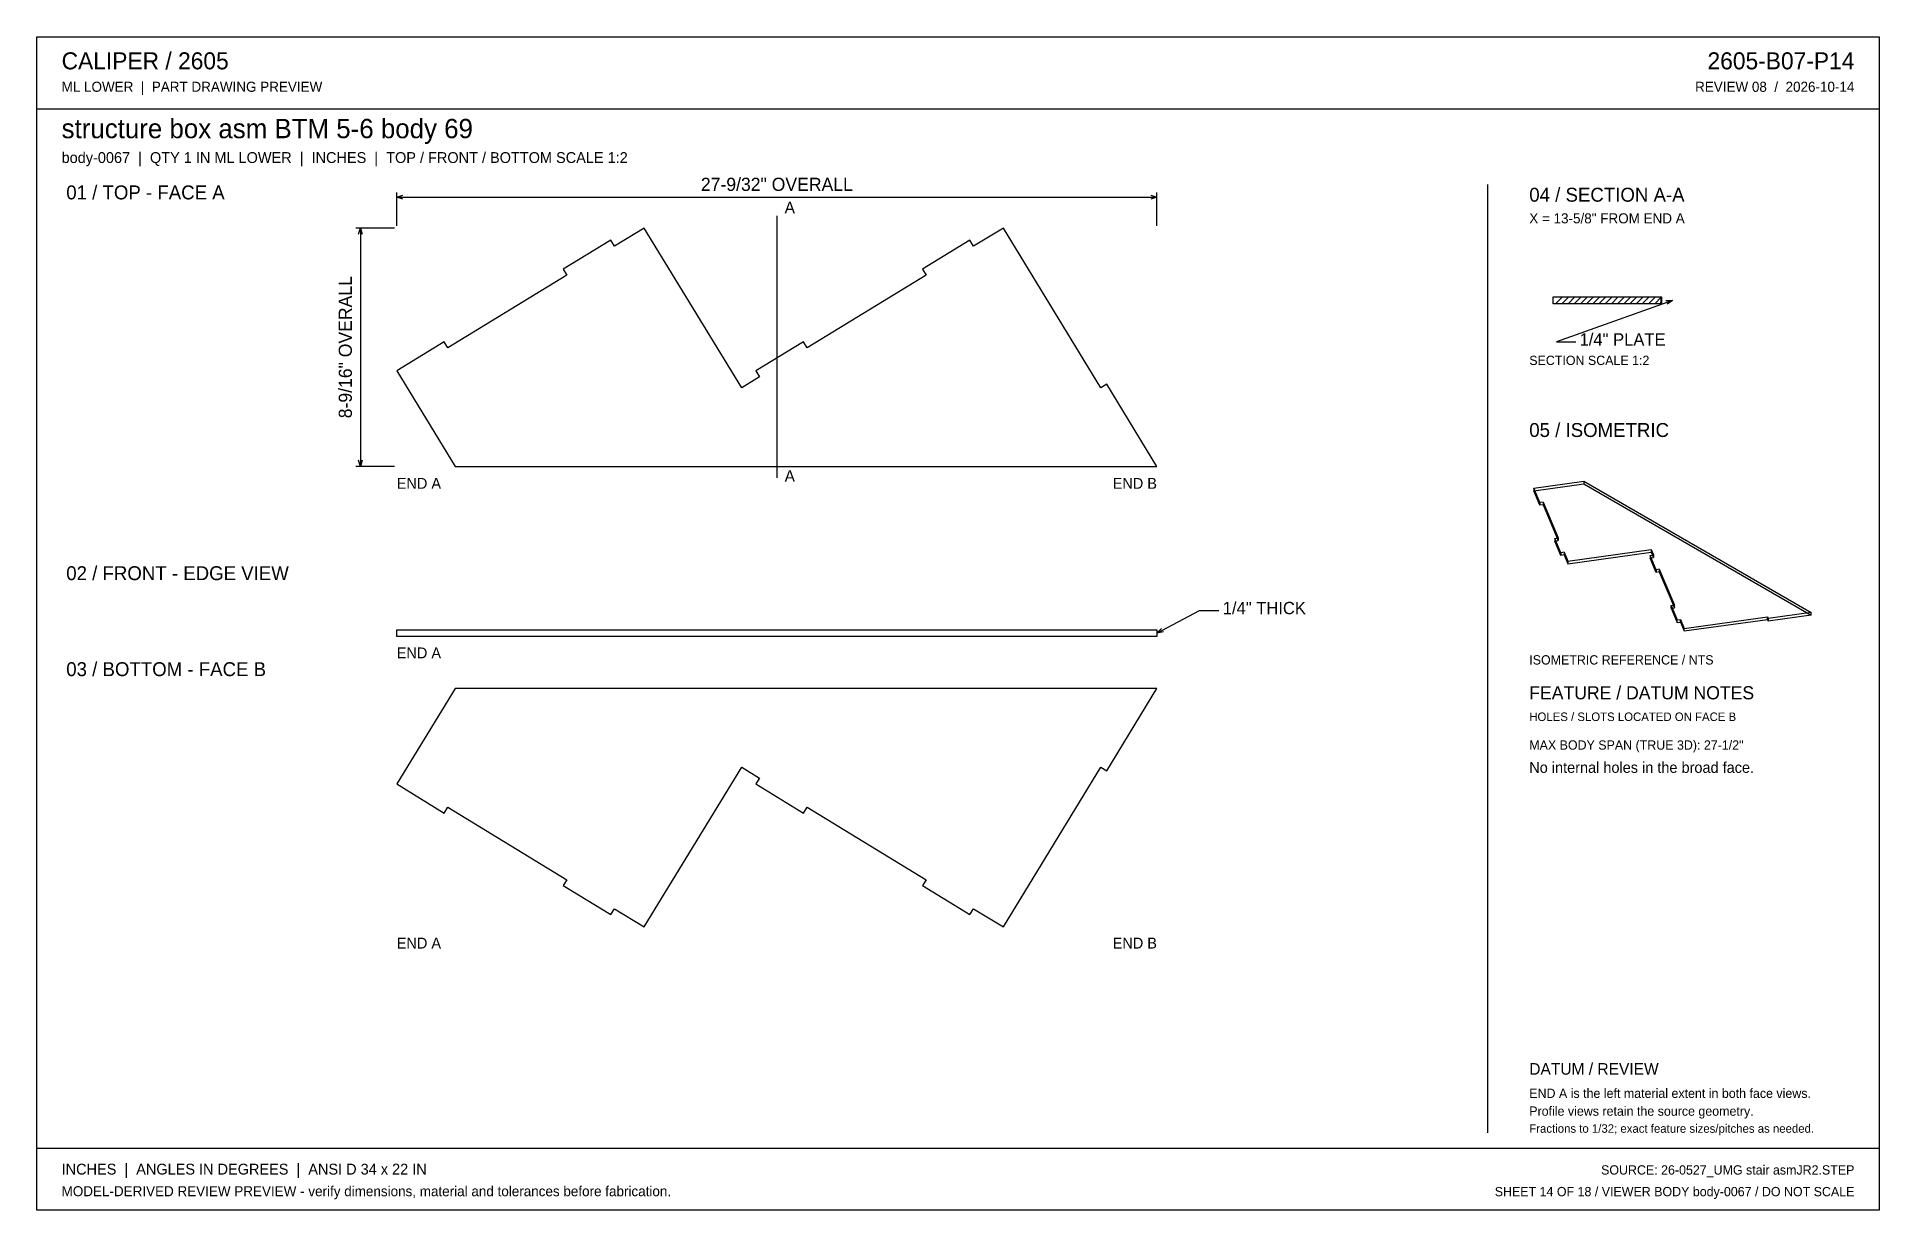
# Model space of a CAD drawing. Header units: inches. Extents: x 0.9 to 67.1, y 0.9 to 43.1.
import ezdxf
from ezdxf.enums import TextEntityAlignment as Align

# ---------------------------------------------------------------- set-up
doc = ezdxf.new("R2010")
doc.units = ezdxf.units.IN
doc.header["$MEASUREMENT"] = 0

msp = doc.modelspace()

# ---------------------------------------------------------------- linework, layer by layer
at = {"layer": 'ANNOTATION'}
for p, q in [((13.86, 36.276), (13.86, 37.471)), ((13.86, 37.304), (14.082, 37.373)), ((13.86, 37.304), (41.14, 37.304)), ((14.082, 37.235), (13.86, 37.304)), ((40.918, 37.373), (41.14, 37.304)), ((41.14, 37.304), (40.918, 37.235)), ((41.14, 36.276), (41.14, 37.471)), ((27.5, 36.637), (27.5, 27.224)), ((13.777, 36.193), (12.388, 36.193)), ((12.485, 35.971), (12.555, 36.193)), ((12.555, 36.193), (12.555, 27.64)), ((12.555, 36.193), (12.624, 35.971)), ((59.639, 33.597), (55.472, 32.111)), ((59.406, 33.588), (59.639, 33.597)), ((59.639, 33.597), (59.453, 33.457)), ((55.472, 32.111), (56.167, 32.111)), ((12.555, 27.64), (12.485, 27.863)), ((12.624, 27.863), (12.555, 27.64)), ((13.777, 27.64), (12.388, 27.64)), ((41.14, 21.653), (42.668, 22.472)), ((41.14, 21.653), (41.303, 21.819)), ((42.668, 22.472), (43.362, 22.472)), ((41.369, 21.697), (41.14, 21.653))]:
    msp.add_line(p, q, dxfattribs=at)
at = {"layer": 'OUTLINE'}
for p, q in [((0.944, 43.056), (67.056, 43.056)), ((0.944, 0.944), (0.944, 43.056)), ((67.056, 43.056), (67.056, 0.944)), ((0.944, 40.472), (67.056, 40.472)), ((53, 37.75), (53, 3.722)), ((21.542, 35.755), (19.835, 34.713)), ((21.672, 35.542), (21.542, 35.755)), ((22.739, 36.193), (21.672, 35.542)), ((26.237, 30.462), (22.739, 36.193)), ((34.429, 35.755), (32.722, 34.713)), ((34.56, 35.542), (34.429, 35.755)), ((35.627, 36.193), (34.56, 35.542)), ((39.125, 30.462), (35.627, 36.193)), ((19.965, 34.5), (15.697, 31.895)), ((19.835, 34.713), (19.965, 34.5)), ((32.853, 34.5), (28.585, 31.895)), ((32.722, 34.713), (32.853, 34.5)), ((55.363, 33.722), (59.248, 33.722)), ((55.363, 33.472), (55.363, 33.722)), ((55.446, 33.472), (55.696, 33.722)), ((55.668, 33.472), (55.918, 33.722)), ((55.89, 33.472), (56.14, 33.722)), ((56.113, 33.472), (56.363, 33.722)), ((56.335, 33.472), (56.585, 33.722)), ((56.557, 33.472), (56.807, 33.722)), ((56.779, 33.472), (57.029, 33.722)), ((57.002, 33.472), (57.252, 33.722)), ((57.224, 33.472), (57.474, 33.722)), ((57.446, 33.472), (57.696, 33.722)), ((57.668, 33.472), (57.918, 33.722)), ((57.89, 33.472), (58.14, 33.722)), ((58.113, 33.472), (58.363, 33.722)), ((58.335, 33.472), (58.585, 33.722)), ((58.557, 33.472), (58.807, 33.722)), ((58.779, 33.472), (59.029, 33.722)), ((59.002, 33.472), (59.248, 33.722)), ((59.224, 33.472), (59.248, 33.722)), ((59.248, 33.722), (59.248, 33.472)), ((59.248, 33.472), (55.363, 33.472)), ((15.567, 32.108), (13.86, 31.066)), ((15.697, 31.895), (15.567, 32.108)), ((28.455, 32.108), (26.747, 31.066)), ((28.585, 31.895), (28.455, 32.108)), ((13.86, 31.066), (15.951, 27.64)), ((26.878, 30.853), (26.237, 30.462)), ((26.747, 31.066), (26.878, 30.853)), ((39.338, 30.592), (39.125, 30.462)), ((41.14, 27.64), (39.338, 30.592)), ((15.951, 27.64), (41.14, 27.64)), ((54.667, 26.853), (56.453, 27.103)), ((54.667, 26.76), (56.453, 27.009)), ((54.882, 26.339), (54.667, 26.853)), ((54.667, 26.853), (54.667, 26.76)), ((54.882, 26.245), (54.667, 26.76)), ((56.453, 27.103), (64.611, 22.393)), ((56.453, 27.103), (56.453, 27.009)), ((56.453, 27.009), (64.611, 22.299)), ((54.993, 26.355), (54.882, 26.339)), ((54.882, 26.339), (54.882, 26.245)), ((54.993, 26.261), (54.882, 26.245)), ((54.993, 26.355), (55.532, 25.069)), ((54.993, 26.355), (54.993, 26.261)), ((54.993, 26.261), (55.532, 24.976)), ((55.421, 25.054), (55.532, 25.069)), ((55.421, 25.054), (55.421, 24.96)), ((55.636, 24.54), (55.421, 25.054)), ((55.421, 24.96), (55.532, 24.976)), ((55.636, 24.446), (55.421, 24.96)), ((55.532, 25.069), (55.532, 24.976)), ((55.747, 24.555), (55.636, 24.54)), ((55.636, 24.54), (55.636, 24.446)), ((55.747, 24.462), (55.636, 24.446)), ((55.747, 24.555), (55.747, 24.462)), ((55.747, 24.555), (55.882, 24.234)), ((55.747, 24.462), (55.882, 24.141)), ((55.882, 24.234), (58.871, 24.652)), ((55.882, 24.141), (58.871, 24.558)), ((58.871, 24.652), (58.871, 24.558)), ((58.871, 24.652), (58.952, 24.459)), ((58.871, 24.558), (58.952, 24.365)), ((55.882, 24.234), (55.882, 24.141)), ((58.84, 24.443), (58.952, 24.459)), ((59.056, 23.929), (58.84, 24.443)), ((58.84, 24.443), (58.84, 24.35)), ((58.84, 24.35), (58.952, 24.365)), ((59.056, 23.836), (58.84, 24.35)), ((58.952, 24.459), (58.952, 24.365)), ((59.167, 23.945), (59.056, 23.929)), ((59.056, 23.929), (59.056, 23.836)), ((59.167, 23.851), (59.056, 23.836)), ((59.167, 23.945), (59.706, 22.66)), ((59.167, 23.945), (59.167, 23.851)), ((59.167, 23.851), (59.706, 22.566)), ((59.594, 22.644), (59.706, 22.66)), ((59.594, 22.644), (59.81, 22.13)), ((59.594, 22.551), (59.594, 22.644)), ((59.594, 22.551), (59.706, 22.566)), ((59.594, 22.551), (59.81, 22.036)), ((59.706, 22.566), (59.706, 22.66)), ((59.81, 22.13), (59.921, 22.146)), ((59.81, 22.036), (59.81, 22.13)), ((59.81, 22.036), (59.921, 22.052)), ((59.921, 22.146), (60.056, 21.824)), ((59.921, 22.052), (59.921, 22.146)), ((59.921, 22.052), (60.056, 21.731)), ((60.056, 21.824), (63.045, 22.242)), ((60.056, 21.731), (63.045, 22.148)), ((60.056, 21.731), (60.056, 21.824)), ((63.045, 22.148), (63.045, 22.242)), ((63.045, 22.242), (63.072, 22.178)), ((63.045, 22.148), (63.072, 22.084)), ((64.611, 22.393), (63.072, 22.178)), ((64.611, 22.299), (63.072, 22.084)), ((63.072, 22.178), (63.072, 22.084)), ((64.611, 22.299), (64.611, 22.393)), ((13.86, 21.528), (13.86, 21.778)), ((13.86, 21.778), (41.14, 21.778)), ((41.14, 21.528), (13.86, 21.528)), ((41.14, 21.778), (41.14, 21.528)), ((15.951, 19.665), (13.86, 16.24)), ((41.14, 19.665), (15.951, 19.665)), ((39.338, 16.713), (41.14, 19.665)), ((22.739, 11.113), (26.237, 16.844)), ((26.237, 16.844), (26.878, 16.453)), ((35.627, 11.113), (39.125, 16.844)), ((39.125, 16.844), (39.338, 16.713)), ((13.86, 16.24), (15.567, 15.198)), ((26.878, 16.453), (26.747, 16.24)), ((26.747, 16.24), (28.455, 15.198)), ((15.567, 15.198), (15.697, 15.411)), ((15.697, 15.411), (19.965, 12.806)), ((28.455, 15.198), (28.585, 15.411)), ((28.585, 15.411), (32.853, 12.806)), ((19.965, 12.806), (19.835, 12.592)), ((19.835, 12.592), (21.542, 11.55)), ((32.853, 12.806), (32.722, 12.592)), ((32.722, 12.592), (34.429, 11.55)), ((21.542, 11.55), (21.672, 11.764)), ((21.672, 11.764), (22.739, 11.113)), ((34.429, 11.55), (34.56, 11.764)), ((34.56, 11.764), (35.627, 11.113)), ((0.944, 3.167), (67.056, 3.167)), ((67.056, 0.944), (0.944, 0.944))]:
    msp.add_line(p, q, dxfattribs=at)

# ---------------------------------------------------------------- texts
at = {"layer": 'ANNOTATION'}
for s, height, p in [('CALIPER / 2605', 0.61111, (1.833, 41.889)), ('ML LOWER  |  PART DRAWING PREVIEW', 0.36111, (1.833, 41.083)), ('structure box asm BTM 5-6 body 69', 0.69444, (1.833, 39.417)), ('body-0067  |  QTY 1 IN ML LOWER  |  INCHES  |  TOP / FRONT / BOTTOM SCALE 1:2', 0.38889, (1.833, 38.528)), ('01 / TOP - FACE A', 0.5, (2, 37.222)), ('A', 0.417, (27.778, 36.721)), ('04 / SECTION A-A', 0.5, (54.5, 37.139)), ('X = 13-5/8" FROM END A', 0.36111, (54.5, 36.361)), ('1/4" PLATE', 0.4444, (56.306, 31.972)), ('SECTION SCALE 1:2', 0.33333, (54.5, 31.278)), ('05 / ISOMETRIC', 0.5, (54.5, 28.694)), ('END A', 0.3889, (13.86, 26.835)), ('A', 0.417, (27.778, 27.085)), ('02 / FRONT - EDGE VIEW', 0.5, (2, 23.556)), ('1/4" THICK', 0.4444, (43.501, 22.333)), ('03 / BOTTOM - FACE B', 0.5, (2, 20.111)), ('END A', 0.3889, (13.86, 20.75)), ('ISOMETRIC REFERENCE / NTS', 0.33333, (54.5, 20.528)), ('FEATURE / DATUM NOTES', 0.47222, (54.5, 19.278)), ('HOLES / SLOTS LOCATED ON FACE B', 0.30556, (54.5, 18.5)), ('MAX BODY SPAN (TRUE 3D): 27-1/2"', 0.33333, (54.5, 17.472)), ('No internal holes in the broad face.', 0.38889, (54.5, 16.639)), ('END A', 0.3889, (13.86, 10.335)), ('DATUM / REVIEW', 0.41667, (54.5, 5.806)), ('END A is the left material extent in both face views.', 0.33333, (54.5, 4.972)), ('Profile views retain the source geometry.', 0.33333, (54.5, 4.333)), ('Fractions to 1/32; exact feature sizes/pitches as needed.', 0.30556, (54.5, 3.722)), ('INCHES  |  ANGLES IN DEGREES  |  ANSI D 34 x 22 IN', 0.38889, (1.833, 2.222)), ('MODEL-DERIVED REVIEW PREVIEW - verify dimensions, material and tolerances before fabrication.', 0.36111, (1.833, 1.444))]:
    msp.add_text(s, height=height, dxfattribs=at).set_placement(p)
for s, height, p in [('2605-B07-P14', 0.61111, (66.167, 41.889)), ('REVIEW 08  /  2026-10-14', 0.36111, (66.167, 41.083)), ('END B', 0.3889, (41.14, 26.835)), ('END B', 0.3889, (41.14, 10.335)), ('SOURCE: 26-0527_UMG stair asmJR2.STEP', 0.33333, (66.167, 2.222)), ('SHEET 14 OF 18 / VIEWER BODY body-0067 / DO NOT SCALE', 0.33333, (66.167, 1.444))]:
    msp.add_text(s, height=height, dxfattribs=at).set_placement(p, align=Align.RIGHT)
msp.add_text('27-9/32" OVERALL', height=0.47222, dxfattribs=at).set_placement((27.5, 37.526), align=Align.CENTER)
msp.add_text('8-9/16" OVERALL', height=0.47222, rotation=90, dxfattribs=at).set_placement((12.249, 31.917), align=Align.CENTER)

doc.saveas('drawing.dxf')
